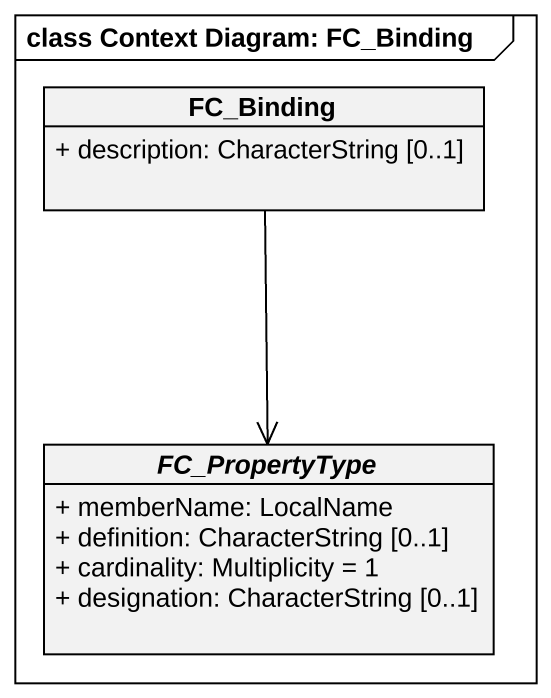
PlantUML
@startuml
mainframe class Context Diagram: FC_Binding
hide circle
hide empty members
skinparam classAttributeIconSize 0
class FC_Binding {
  + description: CharacterString [0..1]
}
abstract class FC_PropertyType {
  + memberName: LocalName
  + definition: CharacterString [0..1]
  + cardinality: Multiplicity = 1
  + designation: CharacterString [0..1]
}
FC_Binding --> FC_PropertyType
@enduml
